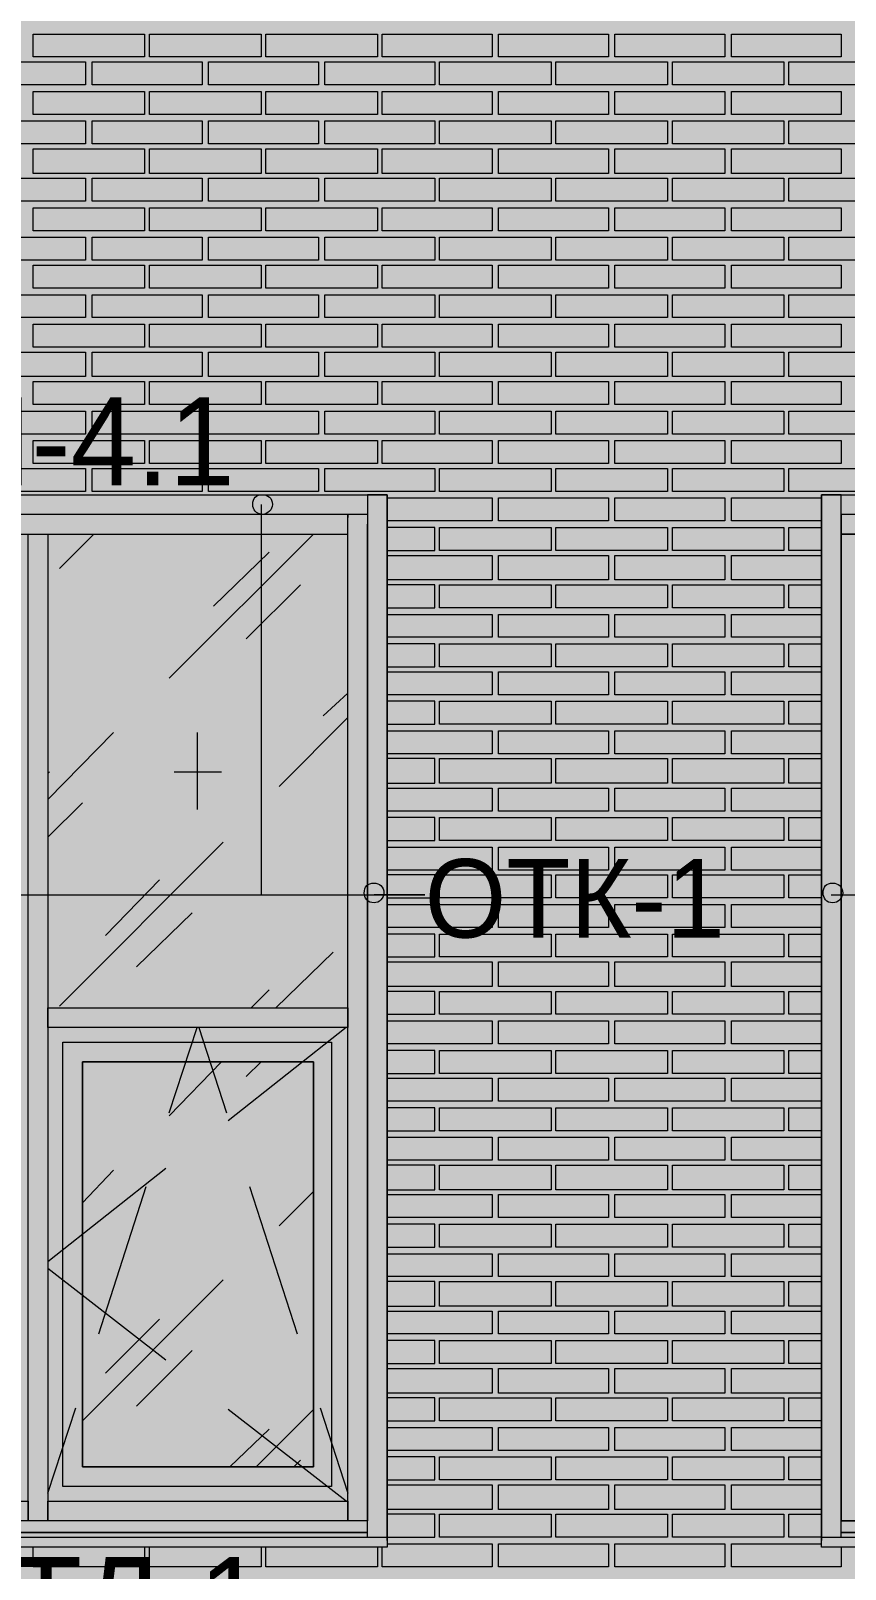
# Model space of a CAD drawing. Header units: millimetres. Extents: x -28928 to 100580, y -22867 to 36490.
# Drawn here: x -5271 to -3169, y -4237 to -267 of the extents above; entities that cross this region are included whole.
import ezdxf

# ---------------------------------------------------------------- set-up
doc = ezdxf.new("R2010")
doc.units = ezdxf.units.MM
doc.layers.add('PDF _Геометрия', color=7, linetype='Continuous', true_color=0x8f8e8d)
doc.layers.add('PDF _Сплошная заливка', color=7, linetype='Continuous', true_color=0xffffff)
doc.layers.add('PDF _Текст', color=7, linetype='Continuous')

msp = doc.modelspace()

# ---------------------------------------------------------------- hatches: boundary and pattern name
at = {"layer": 'PDF _Сплошная заливка', "true_color": 0xdcd6cf, "transparency": 33554559}
h = msp.add_hatch(color=254, dxfattribs=at)
h.paths.add_polyline_path([(-9335.1, -482.4), (-7257.8, -482.4), (-7257.8, -719.3), (-7253.6, -474), (-7245.1, -474), (-7245.1, -719.3), (-7207, -719.3), (-7207, -727.8), (-7164.7, -727.8), (-7164.7, -4713.2), (4931.1, -4713.2), (4931.1, 9028.4), (-9335.1, 9028.4), (-9335.1, 6929.9), (-7274.7, 6929.9), (-7274.7, 4218), (-9335.1, 4218)])
h.paths.add_polyline_path([(-7486.3, -4713.2), (-7486.3, -1163.6), (-9335.1, -1163.6), (-9335.1, -4713.2)])

# ---------------------------------------------------------------- linework, layer by layer
at = {"layer": 'PDF _Геометрия', "lineweight": 9}
for points in [[(-4977.4, -275.1), (-4977.4, -334.3), (-5265.1, -334.3), (-5265.1, -275.1)], [(-4677, -275.1), (-4677, -334.3), (-4964.7, -334.3), (-4964.7, -275.1)], [(-4376.6, -275.1), (-4376.6, -334.3), (-4664.3, -334.3), (-4664.3, -275.1)], [(-4080.5, -275.1), (-4080.5, -334.3), (-4363.9, -334.3), (-4363.9, -275.1)], [(-3780.1, -275.1), (-3780.1, -334.3), (-4063.6, -334.3), (-4063.6, -275.1)], [(-3479.7, -275.1), (-3479.7, -334.3), (-3763.2, -334.3), (-3763.2, -275.1)], [(-3179.3, -275.1), (-3179.3, -334.3), (-3462.8, -334.3), (-3462.8, -275.1)], [(-5129.7, -406.3), (-5269.3, -406.3), (-5413.2, -406.3), (-5413.2, -347), (-5269.3, -347), (-5129.7, -347)], [(-4829.3, -406.3), (-4968.9, -406.3), (-5112.8, -406.3), (-5112.8, -347), (-4968.9, -347), (-4829.3, -347)], [(-4528.9, -406.3), (-4672.8, -406.3), (-4812.4, -406.3), (-4812.4, -347), (-4672.8, -347), (-4528.9, -347)], [(-4228.6, -406.3), (-4372.4, -406.3), (-4512, -406.3), (-4512, -347), (-4372.4, -347), (-4228.6, -347)], [(-3928.2, -406.3), (-4072, -406.3), (-4215.9, -406.3), (-4215.9, -347), (-4072, -347), (-3928.2, -347)], [(-3627.8, -406.3), (-3771.6, -406.3), (-3915.5, -406.3), (-3915.5, -347), (-3771.6, -347), (-3627.8, -347)], [(-3327.4, -406.3), (-3471.3, -406.3), (-3615.1, -406.3), (-3615.1, -347), (-3471.3, -347), (-3327.4, -347)], [(-3031.3, -406.3), (-3170.9, -406.3), (-3314.7, -406.3), (-3314.7, -347), (-3170.9, -347), (-3031.3, -347)], [(-4977.4, -423.2), (-4977.4, -482.4), (-5265.1, -482.4), (-5265.1, -423.2)], [(-4677, -423.2), (-4677, -482.4), (-4964.7, -482.4), (-4964.7, -423.2)], [(-4376.6, -423.2), (-4376.6, -482.4), (-4664.3, -482.4), (-4664.3, -423.2)], [(-4080.5, -423.2), (-4080.5, -482.4), (-4363.9, -482.4), (-4363.9, -423.2)], [(-3780.1, -423.2), (-3780.1, -482.4), (-4063.6, -482.4), (-4063.6, -423.2)], [(-3479.7, -423.2), (-3479.7, -482.4), (-3763.2, -482.4), (-3763.2, -423.2)], [(-3179.3, -423.2), (-3179.3, -482.4), (-3462.8, -482.4), (-3462.8, -423.2)], [(-5129.7, -558.6), (-5269.3, -558.6), (-5413.2, -558.6), (-5413.2, -499.3), (-5269.3, -499.3), (-5129.7, -499.3)], [(-4829.3, -558.6), (-4968.9, -558.6), (-5112.8, -558.6), (-5112.8, -499.3), (-4968.9, -499.3), (-4829.3, -499.3)], [(-4528.9, -558.6), (-4672.8, -558.6), (-4812.4, -558.6), (-4812.4, -499.3), (-4672.8, -499.3), (-4528.9, -499.3)], [(-4228.6, -558.6), (-4372.4, -558.6), (-4512, -558.6), (-4512, -499.3), (-4372.4, -499.3), (-4228.6, -499.3)], [(-3928.2, -558.6), (-4072, -558.6), (-4215.9, -558.6), (-4215.9, -499.3), (-4072, -499.3), (-3928.2, -499.3)], [(-3627.8, -558.6), (-3771.6, -558.6), (-3915.5, -558.6), (-3915.5, -499.3), (-3771.6, -499.3), (-3627.8, -499.3)], [(-3327.4, -558.6), (-3471.3, -558.6), (-3615.1, -558.6), (-3615.1, -499.3), (-3471.3, -499.3), (-3327.4, -499.3)], [(-3031.3, -558.6), (-3170.9, -558.6), (-3314.7, -558.6), (-3314.7, -499.3), (-3170.9, -499.3), (-3031.3, -499.3)], [(-4977.4, -571.3), (-4977.4, -634.7), (-5265.1, -634.7), (-5265.1, -571.3)], [(-4677, -571.3), (-4677, -634.7), (-4964.7, -634.7), (-4964.7, -571.3)], [(-4376.6, -571.3), (-4376.6, -634.7), (-4664.3, -634.7), (-4664.3, -571.3)], [(-4080.5, -571.3), (-4080.5, -634.7), (-4363.9, -634.7), (-4363.9, -571.3)], [(-3780.1, -571.3), (-3780.1, -634.7), (-4063.6, -634.7), (-4063.6, -571.3)], [(-3479.7, -571.3), (-3479.7, -634.7), (-3763.2, -634.7), (-3763.2, -571.3)], [(-3179.3, -571.3), (-3179.3, -634.7), (-3462.8, -634.7), (-3462.8, -571.3)], [(-5129.7, -706.6), (-5269.3, -706.6), (-5413.2, -706.6), (-5413.2, -647.4), (-5269.3, -647.4), (-5129.7, -647.4)], [(-4829.3, -706.6), (-4968.9, -706.6), (-5112.8, -706.6), (-5112.8, -647.4), (-4968.9, -647.4), (-4829.3, -647.4)], [(-4528.9, -706.6), (-4672.8, -706.6), (-4812.4, -706.6), (-4812.4, -647.4), (-4672.8, -647.4), (-4528.9, -647.4)], [(-4228.6, -706.6), (-4372.4, -706.6), (-4512, -706.6), (-4512, -647.4), (-4372.4, -647.4), (-4228.6, -647.4)], [(-3928.2, -706.6), (-4072, -706.6), (-4215.9, -706.6), (-4215.9, -647.4), (-4072, -647.4), (-3928.2, -647.4)], [(-3627.8, -706.6), (-3771.6, -706.6), (-3915.5, -706.6), (-3915.5, -647.4), (-3771.6, -647.4), (-3627.8, -647.4)], [(-3327.4, -706.6), (-3471.3, -706.6), (-3615.1, -706.6), (-3615.1, -647.4), (-3471.3, -647.4), (-3327.4, -647.4)], [(-3031.3, -706.6), (-3170.9, -706.6), (-3314.7, -706.6), (-3314.7, -647.4), (-3170.9, -647.4), (-3031.3, -647.4)], [(-4977.4, -723.6), (-4977.4, -782.8), (-5265.1, -782.8), (-5265.1, -723.6)], [(-4677, -723.6), (-4677, -782.8), (-4964.7, -782.8), (-4964.7, -723.6)], [(-4376.6, -723.6), (-4376.6, -782.8), (-4664.3, -782.8), (-4664.3, -723.6)], [(-4080.5, -723.6), (-4080.5, -782.8), (-4363.9, -782.8), (-4363.9, -723.6)], [(-3780.1, -723.6), (-3780.1, -782.8), (-4063.6, -782.8), (-4063.6, -723.6)], [(-3479.7, -723.6), (-3479.7, -782.8), (-3763.2, -782.8), (-3763.2, -723.6)], [(-3179.3, -723.6), (-3179.3, -782.8), (-3462.8, -782.8), (-3462.8, -723.6)], [(-5129.7, -859), (-5269.3, -859), (-5413.2, -859), (-5413.2, -799.7), (-5269.3, -799.7), (-5129.7, -799.7)], [(-4829.3, -859), (-4968.9, -859), (-5112.8, -859), (-5112.8, -799.7), (-4968.9, -799.7), (-4829.3, -799.7)], [(-4528.9, -859), (-4672.8, -859), (-4812.4, -859), (-4812.4, -799.7), (-4672.8, -799.7), (-4528.9, -799.7)], [(-4228.6, -859), (-4372.4, -859), (-4512, -859), (-4512, -799.7), (-4372.4, -799.7), (-4228.6, -799.7)], [(-3928.2, -859), (-4072, -859), (-4215.9, -859), (-4215.9, -799.7), (-4072, -799.7), (-3928.2, -799.7)], [(-3627.8, -859), (-3771.6, -859), (-3915.5, -859), (-3915.5, -799.7), (-3771.6, -799.7), (-3627.8, -799.7)], [(-3327.4, -859), (-3471.3, -859), (-3615.1, -859), (-3615.1, -799.7), (-3471.3, -799.7), (-3327.4, -799.7)], [(-3031.3, -859), (-3170.9, -859), (-3314.7, -859), (-3314.7, -799.7), (-3170.9, -799.7), (-3031.3, -799.7)], [(-4977.4, -871.6), (-4977.4, -930.9), (-5265.1, -930.9), (-5265.1, -871.6)], [(-4677, -871.6), (-4677, -930.9), (-4964.7, -930.9), (-4964.7, -871.6)], [(-4376.6, -871.6), (-4376.6, -930.9), (-4664.3, -930.9), (-4664.3, -871.6)], [(-4080.5, -871.6), (-4080.5, -930.9), (-4363.9, -930.9), (-4363.9, -871.6)], [(-3780.1, -871.6), (-3780.1, -930.9), (-4063.6, -930.9), (-4063.6, -871.6)], [(-3479.7, -871.6), (-3479.7, -930.9), (-3763.2, -930.9), (-3763.2, -871.6)], [(-3179.3, -871.6), (-3179.3, -930.9), (-3462.8, -930.9), (-3462.8, -871.6)], [(-5129.7, -1007), (-5269.3, -1007), (-5413.2, -1007), (-5413.2, -947.8), (-5269.3, -947.8), (-5129.7, -947.8)], [(-4829.3, -1007), (-4968.9, -1007), (-5112.8, -1007), (-5112.8, -947.8), (-4968.9, -947.8), (-4829.3, -947.8)], [(-4528.9, -1007), (-4672.8, -1007), (-4812.4, -1007), (-4812.4, -947.8), (-4672.8, -947.8), (-4528.9, -947.8)], [(-4228.6, -1007), (-4372.4, -1007), (-4512, -1007), (-4512, -947.8), (-4372.4, -947.8), (-4228.6, -947.8)], [(-3928.2, -1007), (-4072, -1007), (-4215.9, -1007), (-4215.9, -947.8), (-4072, -947.8), (-3928.2, -947.8)], [(-3627.8, -1007), (-3771.6, -1007), (-3915.5, -1007), (-3915.5, -947.8), (-3771.6, -947.8), (-3627.8, -947.8)], [(-3327.4, -1007), (-3471.3, -1007), (-3615.1, -1007), (-3615.1, -947.8), (-3471.3, -947.8), (-3327.4, -947.8)], [(-3031.3, -1007), (-3170.9, -1007), (-3314.7, -1007), (-3314.7, -947.8), (-3170.9, -947.8), (-3031.3, -947.8)], [(-4977.4, -1024), (-4977.4, -1083.2), (-5265.1, -1083.2), (-5265.1, -1024)], [(-4677, -1024), (-4677, -1083.2), (-4964.7, -1083.2), (-4964.7, -1024)], [(-4376.6, -1024), (-4376.6, -1083.2), (-4664.3, -1083.2), (-4664.3, -1024)], [(-4080.5, -1024), (-4080.5, -1083.2), (-4363.9, -1083.2), (-4363.9, -1024)], [(-3780.1, -1024), (-3780.1, -1083.2), (-4063.6, -1083.2), (-4063.6, -1024)], [(-3479.7, -1024), (-3479.7, -1083.2), (-3763.2, -1083.2), (-3763.2, -1024)], [(-3179.3, -1024), (-3179.3, -1083.2), (-3462.8, -1083.2), (-3462.8, -1024)], [(-5129.7, -1159.3), (-5269.3, -1159.3), (-5413.2, -1159.3), (-5413.2, -1095.9), (-5269.3, -1095.9), (-5129.7, -1095.9)], [(-4829.3, -1159.3), (-4968.9, -1159.3), (-5112.8, -1159.3), (-5112.8, -1095.9), (-4968.9, -1095.9), (-4829.3, -1095.9)], [(-4528.9, -1159.3), (-4672.8, -1159.3), (-4812.4, -1159.3), (-4812.4, -1095.9), (-4672.8, -1095.9), (-4528.9, -1095.9)], [(-4228.6, -1159.3), (-4372.4, -1159.3), (-4512, -1159.3), (-4512, -1095.9), (-4372.4, -1095.9), (-4228.6, -1095.9)], [(-3928.2, -1159.3), (-4072, -1159.3), (-4215.9, -1159.3), (-4215.9, -1095.9), (-4072, -1095.9), (-3928.2, -1095.9)], [(-3627.8, -1159.3), (-3771.6, -1159.3), (-3915.5, -1159.3), (-3915.5, -1095.9), (-3771.6, -1095.9), (-3627.8, -1095.9)], [(-3327.4, -1159.3), (-3471.3, -1159.3), (-3615.1, -1159.3), (-3615.1, -1095.9), (-3471.3, -1095.9), (-3327.4, -1095.9)], [(-3031.3, -1159.3), (-3170.9, -1159.3), (-3314.7, -1159.3), (-3314.7, -1095.9), (-3170.9, -1095.9), (-3031.3, -1095.9)], [(-4977.4, -1172), (-4977.4, -1231.3), (-5265.1, -1231.3), (-5265.1, -1172)], [(-4677, -1172), (-4677, -1231.3), (-4964.7, -1231.3), (-4964.7, -1172)], [(-4376.6, -1172), (-4376.6, -1231.3), (-4664.3, -1231.3), (-4664.3, -1172)], [(-4080.5, -1172), (-4080.5, -1231.3), (-4363.9, -1231.3), (-4363.9, -1172)], [(-3780.1, -1172), (-3780.1, -1231.3), (-4063.6, -1231.3), (-4063.6, -1172)], [(-3479.7, -1172), (-3479.7, -1231.3), (-3763.2, -1231.3), (-3763.2, -1172)], [(-3179.3, -1172), (-3179.3, -1231.3), (-3462.8, -1231.3), (-3462.8, -1172)], [(-5129.7, -1307.4), (-5269.3, -1307.4), (-5413.2, -1307.4), (-5413.2, -1248.2), (-5269.3, -1248.2), (-5129.7, -1248.2)], [(-4829.3, -1307.4), (-4968.9, -1307.4), (-5112.8, -1307.4), (-5112.8, -1248.2), (-4968.9, -1248.2), (-4829.3, -1248.2)], [(-4528.9, -1307.4), (-4672.8, -1307.4), (-4812.4, -1307.4), (-4812.4, -1248.2), (-4672.8, -1248.2), (-4528.9, -1248.2)], [(-4228.6, -1307.4), (-4372.4, -1307.4), (-4512, -1307.4), (-4512, -1248.2), (-4372.4, -1248.2), (-4228.6, -1248.2)], [(-3928.2, -1307.4), (-4072, -1307.4), (-4215.9, -1307.4), (-4215.9, -1248.2), (-4072, -1248.2), (-3928.2, -1248.2)], [(-3627.8, -1307.4), (-3771.6, -1307.4), (-3915.5, -1307.4), (-3915.5, -1248.2), (-3771.6, -1248.2), (-3627.8, -1248.2)], [(-3327.4, -1307.4), (-3471.3, -1307.4), (-3615.1, -1307.4), (-3615.1, -1248.2), (-3471.3, -1248.2), (-3327.4, -1248.2)], [(-3031.3, -1307.4), (-3170.9, -1307.4), (-3314.7, -1307.4), (-3314.7, -1248.2), (-3170.9, -1248.2), (-3031.3, -1248.2)], [(-4977.4, -1324.3), (-4977.4, -1383.6), (-5265.1, -1383.6), (-5265.1, -1324.3)], [(-4677, -1324.3), (-4677, -1383.6), (-4964.7, -1383.6), (-4964.7, -1324.3)], [(-4376.6, -1324.3), (-4376.6, -1383.6), (-4664.3, -1383.6), (-4664.3, -1324.3)], [(-4080.5, -1324.3), (-4080.5, -1383.6), (-4363.9, -1383.6), (-4363.9, -1324.3)], [(-3780.1, -1324.3), (-3780.1, -1383.6), (-4063.6, -1383.6), (-4063.6, -1324.3)], [(-3479.7, -1324.3), (-3479.7, -1383.6), (-3763.2, -1383.6), (-3763.2, -1324.3)], [(-3179.3, -1324.3), (-3179.3, -1383.6), (-3462.8, -1383.6), (-3462.8, -1324.3)], [(-5129.7, -1455.5), (-5269.3, -1455.5), (-5413.2, -1455.5), (-5413.2, -1396.3), (-5269.3, -1396.3), (-5129.7, -1396.3)], [(-4829.3, -1455.5), (-4968.9, -1455.5), (-5112.8, -1455.5), (-5112.8, -1396.3), (-4968.9, -1396.3), (-4829.3, -1396.3)], [(-4528.9, -1455.5), (-4672.8, -1455.5), (-4812.4, -1455.5), (-4812.4, -1396.3), (-4672.8, -1396.3), (-4528.9, -1396.3)], [(-4228.6, -1455.5), (-4372.4, -1455.5), (-4512, -1455.5), (-4512, -1396.3), (-4372.4, -1396.3), (-4228.6, -1396.3)], [(-3928.2, -1455.5), (-4072, -1455.5), (-4215.9, -1455.5), (-4215.9, -1396.3), (-4072, -1396.3), (-3928.2, -1396.3)], [(-3627.8, -1455.5), (-3771.6, -1455.5), (-3915.5, -1455.5), (-3915.5, -1396.3), (-3771.6, -1396.3), (-3627.8, -1396.3)], [(-3327.4, -1455.5), (-3471.3, -1455.5), (-3615.1, -1455.5), (-3615.1, -1396.3), (-3471.3, -1396.3), (-3327.4, -1396.3)], [(-3031.3, -1455.5), (-3170.9, -1455.5), (-3314.7, -1455.5), (-3314.7, -1396.3), (-3170.9, -1396.3), (-3031.3, -1396.3)], [(-3780.1, -1472.4), (-3780.1, -1531.6), (-4063.6, -1531.6), (-4063.6, -1472.4)], [(-3479.7, -1472.4), (-3479.7, -1531.6), (-3763.2, -1531.6), (-3763.2, -1472.4)], [(-3928.2, -1607.8), (-4072, -1607.8), (-4215.9, -1607.8), (-4215.9, -1548.6), (-4072, -1548.6), (-3928.2, -1548.6)], [(-3627.8, -1607.8), (-3771.6, -1607.8), (-3915.5, -1607.8), (-3915.5, -1548.6), (-3771.6, -1548.6), (-3627.8, -1548.6)], [(-3327.4, -1607.8), (-3471.3, -1607.8), (-3615.1, -1607.8), (-3615.1, -1548.6), (-3471.3, -1548.6), (-3327.4, -1548.6)], [(-3780.1, -1620.5), (-3780.1, -1684), (-4063.6, -1684), (-4063.6, -1620.5)], [(-3479.7, -1620.5), (-3479.7, -1684), (-3763.2, -1684), (-3763.2, -1620.5)], [(-3928.2, -1755.9), (-4072, -1755.9), (-4215.9, -1755.9), (-4215.9, -1696.6), (-4072, -1696.6), (-3928.2, -1696.6)], [(-3627.8, -1755.9), (-3771.6, -1755.9), (-3915.5, -1755.9), (-3915.5, -1696.6), (-3771.6, -1696.6), (-3627.8, -1696.6)], [(-3327.4, -1755.9), (-3471.3, -1755.9), (-3615.1, -1755.9), (-3615.1, -1696.6), (-3471.3, -1696.6), (-3327.4, -1696.6)], [(-3780.1, -1772.8), (-3780.1, -1832), (-4063.6, -1832), (-4063.6, -1772.8)], [(-3479.7, -1772.8), (-3479.7, -1832), (-3763.2, -1832), (-3763.2, -1772.8)], [(-3928.2, -1908.2), (-4072, -1908.2), (-4215.9, -1908.2), (-4215.9, -1849), (-4072, -1849), (-3928.2, -1849)], [(-3627.8, -1908.2), (-3771.6, -1908.2), (-3915.5, -1908.2), (-3915.5, -1849), (-3771.6, -1849), (-3627.8, -1849)], [(-3327.4, -1908.2), (-3471.3, -1908.2), (-3615.1, -1908.2), (-3615.1, -1849), (-3471.3, -1849), (-3327.4, -1849)], [(-3780.1, -1920.9), (-3780.1, -1980.1), (-4063.6, -1980.1), (-4063.6, -1920.9)], [(-3479.7, -1920.9), (-3479.7, -1980.1), (-3763.2, -1980.1), (-3763.2, -1920.9)], [(-3928.2, -2056.3), (-4072, -2056.3), (-4215.9, -2056.3), (-4215.9, -1997), (-4072, -1997), (-3928.2, -1997)], [(-3627.8, -2056.3), (-3771.6, -2056.3), (-3915.5, -2056.3), (-3915.5, -1997), (-3771.6, -1997), (-3627.8, -1997)], [(-3327.4, -2056.3), (-3471.3, -2056.3), (-3615.1, -2056.3), (-3615.1, -1997), (-3471.3, -1997), (-3327.4, -1997)], [(-3780.1, -2073.2), (-3780.1, -2132.4), (-4063.6, -2132.4), (-4063.6, -2073.2)], [(-3479.7, -2073.2), (-3479.7, -2132.4), (-3763.2, -2132.4), (-3763.2, -2073.2)], [(-3928.2, -2208.6), (-4072, -2208.6), (-4215.9, -2208.6), (-4215.9, -2145.1), (-4072, -2145.1), (-3928.2, -2145.1)], [(-3627.8, -2208.6), (-3771.6, -2208.6), (-3915.5, -2208.6), (-3915.5, -2145.1), (-3771.6, -2145.1), (-3627.8, -2145.1)], [(-3327.4, -2208.6), (-3471.3, -2208.6), (-3615.1, -2208.6), (-3615.1, -2145.1), (-3471.3, -2145.1), (-3327.4, -2145.1)], [(-3780.1, -2221.3), (-3780.1, -2280.5), (-4063.6, -2280.5), (-4063.6, -2221.3)], [(-3479.7, -2221.3), (-3479.7, -2280.5), (-3763.2, -2280.5), (-3763.2, -2221.3)], [(-3928.2, -2356.6), (-4072, -2356.6), (-4215.9, -2356.6), (-4215.9, -2297.4), (-4072, -2297.4), (-3928.2, -2297.4)], [(-3627.8, -2356.6), (-3771.6, -2356.6), (-3915.5, -2356.6), (-3915.5, -2297.4), (-3771.6, -2297.4), (-3627.8, -2297.4)], [(-3327.4, -2356.6), (-3471.3, -2356.6), (-3615.1, -2356.6), (-3615.1, -2297.4), (-3471.3, -2297.4), (-3327.4, -2297.4)], [(-3780.1, -2373.6), (-3780.1, -2432.8), (-4063.6, -2432.8), (-4063.6, -2373.6)], [(-3479.7, -2373.6), (-3479.7, -2432.8), (-3763.2, -2432.8), (-3763.2, -2373.6)], [(-3928.2, -2504.7), (-4072, -2504.7), (-4215.9, -2504.7), (-4215.9, -2445.5), (-4072, -2445.5), (-3928.2, -2445.5)], [(-3627.8, -2504.7), (-3771.6, -2504.7), (-3915.5, -2504.7), (-3915.5, -2445.5), (-3771.6, -2445.5), (-3627.8, -2445.5)], [(-3327.4, -2504.7), (-3471.3, -2504.7), (-3615.1, -2504.7), (-3615.1, -2445.5), (-3471.3, -2445.5), (-3327.4, -2445.5)], [(-3780.1, -2521.6), (-3780.1, -2580.9), (-4063.6, -2580.9), (-4063.6, -2521.6)], [(-3479.7, -2521.6), (-3479.7, -2580.9), (-3763.2, -2580.9), (-3763.2, -2521.6)], [(-3928.2, -2657), (-4072, -2657), (-4215.9, -2657), (-4215.9, -2597.8), (-4072, -2597.8), (-3928.2, -2597.8)], [(-3627.8, -2657), (-3771.6, -2657), (-3915.5, -2657), (-3915.5, -2597.8), (-3771.6, -2597.8), (-3627.8, -2597.8)], [(-3327.4, -2657), (-3471.3, -2657), (-3615.1, -2657), (-3615.1, -2597.8), (-3471.3, -2597.8), (-3327.4, -2597.8)], [(-3780.1, -2669.7), (-3780.1, -2733.2), (-4063.6, -2733.2), (-4063.6, -2669.7)], [(-3479.7, -2669.7), (-3479.7, -2733.2), (-3763.2, -2733.2), (-3763.2, -2669.7)], [(-3928.2, -2805.1), (-4072, -2805.1), (-4215.9, -2805.1), (-4215.9, -2745.9), (-4072, -2745.9), (-3928.2, -2745.9)], [(-3627.8, -2805.1), (-3771.6, -2805.1), (-3915.5, -2805.1), (-3915.5, -2745.9), (-3771.6, -2745.9), (-3627.8, -2745.9)], [(-3327.4, -2805.1), (-3471.3, -2805.1), (-3615.1, -2805.1), (-3615.1, -2745.9), (-3471.3, -2745.9), (-3327.4, -2745.9)], [(-3780.1, -2822), (-3780.1, -2881.3), (-4063.6, -2881.3), (-4063.6, -2822)], [(-3479.7, -2822), (-3479.7, -2881.3), (-3763.2, -2881.3), (-3763.2, -2822)], [(-3928.2, -2957.4), (-4072, -2957.4), (-4215.9, -2957.4), (-4215.9, -2898.2), (-4072, -2898.2), (-3928.2, -2898.2)], [(-3627.8, -2957.4), (-3771.6, -2957.4), (-3915.5, -2957.4), (-3915.5, -2898.2), (-3771.6, -2898.2), (-3627.8, -2898.2)], [(-3327.4, -2957.4), (-3471.3, -2957.4), (-3615.1, -2957.4), (-3615.1, -2898.2), (-3471.3, -2898.2), (-3327.4, -2898.2)], [(-3780.1, -2970.1), (-3780.1, -3029.3), (-4063.6, -3029.3), (-4063.6, -2970.1)], [(-3479.7, -2970.1), (-3479.7, -3029.3), (-3763.2, -3029.3), (-3763.2, -2970.1)], [(-3928.2, -3105.5), (-4072, -3105.5), (-4215.9, -3105.5), (-4215.9, -3046.3), (-4072, -3046.3), (-3928.2, -3046.3)], [(-3627.8, -3105.5), (-3771.6, -3105.5), (-3915.5, -3105.5), (-3915.5, -3046.3), (-3771.6, -3046.3), (-3627.8, -3046.3)], [(-3327.4, -3105.5), (-3471.3, -3105.5), (-3615.1, -3105.5), (-3615.1, -3046.3), (-3471.3, -3046.3), (-3327.4, -3046.3)], [(-3780.1, -3122.4), (-3780.1, -3181.6), (-4063.6, -3181.6), (-4063.6, -3122.4)], [(-3479.7, -3122.4), (-3479.7, -3181.6), (-3763.2, -3181.6), (-3763.2, -3122.4)], [(-3928.2, -3257.8), (-4072, -3257.8), (-4215.9, -3257.8), (-4215.9, -3194.3), (-4072, -3194.3), (-3928.2, -3194.3)], [(-3627.8, -3257.8), (-3771.6, -3257.8), (-3915.5, -3257.8), (-3915.5, -3194.3), (-3771.6, -3194.3), (-3627.8, -3194.3)], [(-3327.4, -3257.8), (-3471.3, -3257.8), (-3615.1, -3257.8), (-3615.1, -3194.3), (-3471.3, -3194.3), (-3327.4, -3194.3)], [(-3780.1, -3270.5), (-3780.1, -3329.7), (-4063.6, -3329.7), (-4063.6, -3270.5)], [(-3479.7, -3270.5), (-3479.7, -3329.7), (-3763.2, -3329.7), (-3763.2, -3270.5)], [(-3928.2, -3405.9), (-4072, -3405.9), (-4215.9, -3405.9), (-4215.9, -3346.6), (-4072, -3346.6), (-3928.2, -3346.6)], [(-3627.8, -3405.9), (-3771.6, -3405.9), (-3915.5, -3405.9), (-3915.5, -3346.6), (-3771.6, -3346.6), (-3627.8, -3346.6)], [(-3327.4, -3405.9), (-3471.3, -3405.9), (-3615.1, -3405.9), (-3615.1, -3346.6), (-3471.3, -3346.6), (-3327.4, -3346.6)], [(-3780.1, -3422.8), (-3780.1, -3482), (-4063.6, -3482), (-4063.6, -3422.8)], [(-3479.7, -3422.8), (-3479.7, -3482), (-3763.2, -3482), (-3763.2, -3422.8)], [(-3928.2, -3558.2), (-4072, -3558.2), (-4215.9, -3558.2), (-4215.9, -3494.7), (-4072, -3494.7), (-3928.2, -3494.7)], [(-3627.8, -3558.2), (-3771.6, -3558.2), (-3915.5, -3558.2), (-3915.5, -3494.7), (-3771.6, -3494.7), (-3627.8, -3494.7)], [(-3327.4, -3558.2), (-3471.3, -3558.2), (-3615.1, -3558.2), (-3615.1, -3494.7), (-3471.3, -3494.7), (-3327.4, -3494.7)], [(-3780.1, -3570.9), (-3780.1, -3630.1), (-4063.6, -3630.1), (-4063.6, -3570.9)], [(-3479.7, -3570.9), (-3479.7, -3630.1), (-3763.2, -3630.1), (-3763.2, -3570.9)], [(-3928.2, -3706.3), (-4072, -3706.3), (-4215.9, -3706.3), (-4215.9, -3647), (-4072, -3647), (-3928.2, -3647)], [(-3627.8, -3706.3), (-3771.6, -3706.3), (-3915.5, -3706.3), (-3915.5, -3647), (-3771.6, -3647), (-3627.8, -3647)], [(-3327.4, -3706.3), (-3471.3, -3706.3), (-3615.1, -3706.3), (-3615.1, -3647), (-3471.3, -3647), (-3327.4, -3647)], [(-3780.1, -3719), (-3780.1, -3782.4), (-4063.6, -3782.4), (-4063.6, -3719)], [(-3479.7, -3719), (-3479.7, -3782.4), (-3763.2, -3782.4), (-3763.2, -3719)], [(-3928.2, -3854.3), (-4072, -3854.3), (-4215.9, -3854.3), (-4215.9, -3795.1), (-4072, -3795.1), (-3928.2, -3795.1)], [(-3627.8, -3854.3), (-3771.6, -3854.3), (-3915.5, -3854.3), (-3915.5, -3795.1), (-3771.6, -3795.1), (-3627.8, -3795.1)], [(-3327.4, -3854.3), (-3471.3, -3854.3), (-3615.1, -3854.3), (-3615.1, -3795.1), (-3471.3, -3795.1), (-3327.4, -3795.1)], [(-3780.1, -3871.3), (-3780.1, -3930.5), (-4063.6, -3930.5), (-4063.6, -3871.3)], [(-3479.7, -3871.3), (-3479.7, -3930.5), (-3763.2, -3930.5), (-3763.2, -3871.3)], [(-3928.2, -4006.6), (-4072, -4006.6), (-4215.9, -4006.6), (-4215.9, -3947.4), (-4072, -3947.4), (-3928.2, -3947.4)], [(-3627.8, -4006.6), (-3771.6, -4006.6), (-3915.5, -4006.6), (-3915.5, -3947.4), (-3771.6, -3947.4), (-3627.8, -3947.4)], [(-3327.4, -4006.6), (-3471.3, -4006.6), (-3615.1, -4006.6), (-3615.1, -3947.4), (-3471.3, -3947.4), (-3327.4, -3947.4)], [(-3780.1, -4019.3), (-3780.1, -4082.8), (-4063.6, -4082.8), (-4063.6, -4019.3)], [(-3479.7, -4019.3), (-3479.7, -4082.8), (-3763.2, -4082.8), (-3763.2, -4019.3)], [(-3928.2, -4154.7), (-4072, -4154.7), (-4215.9, -4154.7), (-4215.9, -4095.5), (-4072, -4095.5), (-3928.2, -4095.5)], [(-3627.8, -4154.7), (-3771.6, -4154.7), (-3915.5, -4154.7), (-3915.5, -4095.5), (-3771.6, -4095.5), (-3627.8, -4095.5)], [(-3327.4, -4154.7), (-3471.3, -4154.7), (-3615.1, -4154.7), (-3615.1, -4095.5), (-3471.3, -4095.5), (-3327.4, -4095.5)], [(-3780.1, -4171.6), (-3780.1, -4230.9), (-4063.6, -4230.9), (-4063.6, -4171.6)], [(-3479.7, -4171.6), (-3479.7, -4230.9), (-3763.2, -4230.9), (-3763.2, -4171.6)]]:
    msp.add_lwpolyline(points, close=True, dxfattribs=at)
at = {"layer": 'PDF _Геометрия', "color": 7, "lineweight": 9}
for points in [[(-6153.6, -1464), (-4351.3, -1464), (-4351.3, -4163.2), (-4351.3, -4087), (-4351.3, -2813.6), (-4351.3, -1540.1), (-4351.3, -1464), (-4402, -1464), (-4402, -1540.1), (-4402, -2813.6), (-4402, -1540.1)], [(-3128.6, -1565.5), (-3179.3, -1565.5), (-3179.3, -2813.6), (-3179.3, -1540.1), (-3179.3, -1464), (-3230.1, -1464), (-3230.1, -1540.1), (-3230.1, -2813.6), (-3230.1, -4087), (-3230.1, -4163.2), (-3230.1, -1464), (-1432, -1464)], [(-4677, -1489.3), (-4677, -2496.3), (-4253.9, -2496.3), (-4385.1, -2496.3)], [(-4452.8, -1514.7), (-4452.8, -1523.2)], [(-4402, -4154.7), (-4402, -4087), (-4402, -2813.6), (-4402, -4112.4), (-4452.8, -4112.4), (-4452.8, -2813.6), (-4452.8, -1540.1)], [(-5197.4, -1654.3), (-5108.6, -1565.5)], [(-4913.9, -1937.8), (-4541.6, -1565.5)], [(-4799.7, -1751.6), (-4655.9, -1612)], [(-4715.1, -1836.3), (-4575.5, -1696.6)], [(-4516.3, -2035.1), (-4452.8, -1975.9)], [(-4630.5, -2217), (-4452.8, -2039.3)], [(-5227, -2250.9), (-5057.8, -2077.4)], [(-4842, -2077.4), (-4842, -2276.3)], [(-5227, -2183.2), (-5222.8, -2179)], [(-4901.3, -2179), (-4778.6, -2179)], [(-5227, -2348.2), (-5138.2, -2259.3)], [(-5197.4, -2784), (-4774.3, -2360.9)], [(-5078.9, -2602), (-4939.3, -2458.2)], [(-6132.4, -2496.3), (-4253.9, -2496.3)], [(-3204.7, -2496.3), (-1326.3, -2496.3)], [(-4998.6, -2682.4), (-4854.7, -2542.8)], [(-4638.9, -2788.2), (-4490.9, -2644.3)], [(-4702.4, -2788.2), (-4655.9, -2741.6)], [(-3179.3, -4154.7), (-3179.3, -4087), (-3179.3, -2813.6), (-3179.3, -4112.4), (-3128.6, -4112.4)], [(-4913.9, -3059), (-4842, -2839)], [(-4837.8, -2839), (-4765.9, -3059)], [(-4457, -2839), (-4761.6, -3080.1)], [(-4913.9, -3067.4), (-4778.6, -2927.8)], [(-4715.1, -2965.9), (-4677, -2927.8)], [(-4922.4, -3202.8), (-5227, -3444)], [(-5138.2, -3291.6), (-5057.8, -3207)], [(-5095.9, -3630.1), (-4973.2, -3249.3)], [(-4706.6, -3249.3), (-4583.9, -3630.1)], [(-4630.5, -3350.9), (-4541.6, -3262)], [(-4922.4, -3697.8), (-5227, -3460.9)], [(-5138.2, -3854.3), (-4774.3, -3490.5)], [(-5078.9, -3731.6), (-4939.3, -3592)], [(-4998.6, -3816.3), (-4854.7, -3672.4)], [(-5227, -4040.5), (-5155.1, -3820.5)], [(-4457, -4061.6), (-4761.6, -3824.7)], [(-4689.7, -3972.8), (-4541.6, -3824.7)], [(-4524.7, -3820.5), (-4452.8, -4040.5)], [(-4757.4, -3972.8), (-4655.9, -3875.5)], [(-4592.4, -3972.8), (-4575.5, -3955.9)], [(-4402, -4112.4), (-6102.8, -4112.4)], [(-1478.6, -4112.4), (-3179.3, -4112.4)], [(-4351.3, -4150.5), (-4351.3, -4154.7), (-4351.3, -4180.1), (-6153.6, -4180.1), (-6153.6, -4154.7), (-6153.6, -4150.5)], [(-6153.6, -4154.7), (-4351.3, -4154.7)], [(-4402, -4142), (-6102.8, -4142), (-4402, -4142)], [(-4402, -4142), (-6102.8, -4142)], [(-1432, -4150.5), (-1432, -4154.7), (-1432, -4180.1), (-3230.1, -4180.1), (-3230.1, -4154.7), (-3230.1, -4150.5)], [(-3230.1, -4154.7), (-1432, -4154.7)], [(-1478.6, -4142), (-3179.3, -4142), (-1478.6, -4142)], [(-1478.6, -4142), (-3179.3, -4142)], [(-4351.3, -4171.6), (-4351.3, -4175.9)], [(-3230.1, -4175.9), (-3230.1, -4171.6)]]:
    msp.add_lwpolyline(points, dxfattribs=at)
for points in [[(-5252.4, -1514.7), (-6102.8, -1514.7), (-6102.8, -1565.5), (-5252.4, -1565.5), (-4452.8, -1565.5), (-4452.8, -1514.7), (-5252.4, -1514.7), (-6077.4, -1514.7), (-6102.8, -1514.7), (-6102.8, -1464), (-6077.4, -1464), (-5252.4, -1464), (-4427.4, -1464), (-4402, -1464), (-4402, -1514.7), (-4427.4, -1514.7)], [(-2328.9, -1514.7), (-3179.3, -1514.7), (-3179.3, -1565.5), (-2328.9, -1565.5), (-1529.3, -1565.5), (-1529.3, -1514.7), (-2328.9, -1514.7), (-3153.9, -1514.7), (-3179.3, -1514.7), (-3179.3, -1464), (-3153.9, -1464), (-2328.9, -1464), (-1503.9, -1464), (-1478.6, -1464), (-1478.6, -1514.7), (-1503.9, -1514.7)], [(-5227, -4112.4), (-5277.8, -4112.4), (-6052, -4112.4), (-6052, -4061.6), (-5277.8, -4061.6), (-5277.8, -4112.4), (-5277.8, -2813.6), (-5277.8, -1565.5), (-5227, -1565.5), (-5227, -2813.6)], [(-4452.8, -2839), (-5227, -2839), (-5227, -2788.2), (-4452.8, -2788.2)], [(-5188.9, -2877), (-4495.1, -2877), (-4495.1, -4023.6), (-5188.9, -4023.6)], [(-4495.1, -2877), (-4495.1, -4023.6), (-5188.9, -4023.6), (-5188.9, -2877)], [(-4541.6, -2927.8), (-5138.2, -2927.8), (-5138.2, -3972.8), (-4541.6, -3972.8)], [(-5138.2, -3972.8), (-5138.2, -2927.8), (-4541.6, -2927.8), (-4541.6, -3972.8)], [(-4452.8, -4112.4), (-5227, -4112.4), (-5227, -4061.6), (-4452.8, -4061.6)]]:
    msp.add_lwpolyline(points, close=True, dxfattribs=at)
at = {"layer": 'PDF _Геометрия', "lineweight": 9}
for points in [[(-4351.3, -1472.4), (-4080.5, -1472.4), (-4080.5, -1531.6), (-4351.3, -1531.6)], [(-3230.1, -1531.6), (-3462.8, -1531.6), (-3462.8, -1472.4), (-3230.1, -1472.4)], [(-4351.3, -1607.8), (-4228.6, -1607.8), (-4228.6, -1548.6), (-4351.3, -1548.6)], [(-3230.1, -1607.8), (-3314.7, -1607.8), (-3314.7, -1548.6), (-3230.1, -1548.6)], [(-4351.3, -1620.5), (-4080.5, -1620.5), (-4080.5, -1684), (-4351.3, -1684)], [(-3230.1, -1684), (-3462.8, -1684), (-3462.8, -1620.5), (-3230.1, -1620.5)], [(-4351.3, -1755.9), (-4228.6, -1755.9), (-4228.6, -1696.6), (-4351.3, -1696.6)], [(-3230.1, -1755.9), (-3314.7, -1755.9), (-3314.7, -1696.6), (-3230.1, -1696.6)], [(-4351.3, -1772.8), (-4080.5, -1772.8), (-4080.5, -1832), (-4351.3, -1832)], [(-3230.1, -1832), (-3462.8, -1832), (-3462.8, -1772.8), (-3230.1, -1772.8)], [(-4351.3, -1908.2), (-4228.6, -1908.2), (-4228.6, -1849), (-4351.3, -1849)], [(-3230.1, -1908.2), (-3314.7, -1908.2), (-3314.7, -1849), (-3230.1, -1849)], [(-4351.3, -1920.9), (-4080.5, -1920.9), (-4080.5, -1980.1), (-4351.3, -1980.1)], [(-3230.1, -1980.1), (-3462.8, -1980.1), (-3462.8, -1920.9), (-3230.1, -1920.9)], [(-4351.3, -2056.3), (-4228.6, -2056.3), (-4228.6, -1997), (-4351.3, -1997)], [(-3230.1, -2056.3), (-3314.7, -2056.3), (-3314.7, -1997), (-3230.1, -1997)], [(-4351.3, -2073.2), (-4080.5, -2073.2), (-4080.5, -2132.4), (-4351.3, -2132.4)], [(-3230.1, -2132.4), (-3462.8, -2132.4), (-3462.8, -2073.2), (-3230.1, -2073.2)], [(-4351.3, -2208.6), (-4228.6, -2208.6), (-4228.6, -2145.1), (-4351.3, -2145.1)], [(-3230.1, -2208.6), (-3314.7, -2208.6), (-3314.7, -2145.1), (-3230.1, -2145.1)], [(-4351.3, -2221.3), (-4080.5, -2221.3), (-4080.5, -2280.5), (-4351.3, -2280.5)], [(-3230.1, -2280.5), (-3462.8, -2280.5), (-3462.8, -2221.3), (-3230.1, -2221.3)], [(-4351.3, -2356.6), (-4228.6, -2356.6), (-4228.6, -2297.4), (-4351.3, -2297.4)], [(-3230.1, -2356.6), (-3314.7, -2356.6), (-3314.7, -2297.4), (-3230.1, -2297.4)], [(-4351.3, -2373.6), (-4080.5, -2373.6), (-4080.5, -2432.8), (-4351.3, -2432.8)], [(-3230.1, -2432.8), (-3462.8, -2432.8), (-3462.8, -2373.6), (-3230.1, -2373.6)], [(-4351.3, -2504.7), (-4228.6, -2504.7), (-4228.6, -2445.5), (-4351.3, -2445.5)], [(-3230.1, -2504.7), (-3314.7, -2504.7), (-3314.7, -2445.5), (-3230.1, -2445.5)], [(-4351.3, -2521.6), (-4080.5, -2521.6), (-4080.5, -2580.9), (-4351.3, -2580.9)], [(-3230.1, -2580.9), (-3462.8, -2580.9), (-3462.8, -2521.6), (-3230.1, -2521.6)], [(-4351.3, -2657), (-4228.6, -2657), (-4228.6, -2597.8), (-4351.3, -2597.8)], [(-3230.1, -2657), (-3314.7, -2657), (-3314.7, -2597.8), (-3230.1, -2597.8)], [(-4351.3, -2669.7), (-4080.5, -2669.7), (-4080.5, -2733.2), (-4351.3, -2733.2)], [(-3230.1, -2733.2), (-3462.8, -2733.2), (-3462.8, -2669.7), (-3230.1, -2669.7)], [(-4351.3, -2805.1), (-4228.6, -2805.1), (-4228.6, -2745.9), (-4351.3, -2745.9)], [(-3230.1, -2805.1), (-3314.7, -2805.1), (-3314.7, -2745.9), (-3230.1, -2745.9)], [(-4351.3, -2822), (-4080.5, -2822), (-4080.5, -2881.3), (-4351.3, -2881.3)], [(-3230.1, -2881.3), (-3462.8, -2881.3), (-3462.8, -2822), (-3230.1, -2822)], [(-4351.3, -2957.4), (-4228.6, -2957.4), (-4228.6, -2898.2), (-4351.3, -2898.2)], [(-3230.1, -2957.4), (-3314.7, -2957.4), (-3314.7, -2898.2), (-3230.1, -2898.2)], [(-4351.3, -2970.1), (-4080.5, -2970.1), (-4080.5, -3029.3), (-4351.3, -3029.3)], [(-3230.1, -3029.3), (-3462.8, -3029.3), (-3462.8, -2970.1), (-3230.1, -2970.1)], [(-4351.3, -3105.5), (-4228.6, -3105.5), (-4228.6, -3046.3), (-4351.3, -3046.3)], [(-3230.1, -3105.5), (-3314.7, -3105.5), (-3314.7, -3046.3), (-3230.1, -3046.3)], [(-4351.3, -3122.4), (-4080.5, -3122.4), (-4080.5, -3181.6), (-4351.3, -3181.6)], [(-3230.1, -3181.6), (-3462.8, -3181.6), (-3462.8, -3122.4), (-3230.1, -3122.4)], [(-4351.3, -3257.8), (-4228.6, -3257.8), (-4228.6, -3194.3), (-4351.3, -3194.3)], [(-3230.1, -3257.8), (-3314.7, -3257.8), (-3314.7, -3194.3), (-3230.1, -3194.3)], [(-4351.3, -3270.5), (-4080.5, -3270.5), (-4080.5, -3329.7), (-4351.3, -3329.7)], [(-3230.1, -3329.7), (-3462.8, -3329.7), (-3462.8, -3270.5), (-3230.1, -3270.5)], [(-4351.3, -3405.9), (-4228.6, -3405.9), (-4228.6, -3346.6), (-4351.3, -3346.6)], [(-3230.1, -3405.9), (-3314.7, -3405.9), (-3314.7, -3346.6), (-3230.1, -3346.6)], [(-4351.3, -3422.8), (-4080.5, -3422.8), (-4080.5, -3482), (-4351.3, -3482)], [(-3230.1, -3482), (-3462.8, -3482), (-3462.8, -3422.8), (-3230.1, -3422.8)], [(-4351.3, -3558.2), (-4228.6, -3558.2), (-4228.6, -3494.7), (-4351.3, -3494.7)], [(-3230.1, -3558.2), (-3314.7, -3558.2), (-3314.7, -3494.7), (-3230.1, -3494.7)], [(-4351.3, -3570.9), (-4080.5, -3570.9), (-4080.5, -3630.1), (-4351.3, -3630.1)], [(-3230.1, -3630.1), (-3462.8, -3630.1), (-3462.8, -3570.9), (-3230.1, -3570.9)], [(-4351.3, -3706.3), (-4228.6, -3706.3), (-4228.6, -3647), (-4351.3, -3647)], [(-3230.1, -3706.3), (-3314.7, -3706.3), (-3314.7, -3647), (-3230.1, -3647)], [(-4351.3, -3719), (-4080.5, -3719), (-4080.5, -3782.4), (-4351.3, -3782.4)], [(-3230.1, -3782.4), (-3462.8, -3782.4), (-3462.8, -3719), (-3230.1, -3719)], [(-4351.3, -3854.3), (-4228.6, -3854.3), (-4228.6, -3795.1), (-4351.3, -3795.1)], [(-3230.1, -3854.3), (-3314.7, -3854.3), (-3314.7, -3795.1), (-3230.1, -3795.1)], [(-4351.3, -3871.3), (-4080.5, -3871.3), (-4080.5, -3930.5), (-4351.3, -3930.5)], [(-3230.1, -3930.5), (-3462.8, -3930.5), (-3462.8, -3871.3), (-3230.1, -3871.3)], [(-4351.3, -4006.6), (-4228.6, -4006.6), (-4228.6, -3947.4), (-4351.3, -3947.4)], [(-3230.1, -4006.6), (-3314.7, -4006.6), (-3314.7, -3947.4), (-3230.1, -3947.4)], [(-4351.3, -4019.3), (-4080.5, -4019.3), (-4080.5, -4082.8), (-4351.3, -4082.8)], [(-3230.1, -4082.8), (-3462.8, -4082.8), (-3462.8, -4019.3), (-3230.1, -4019.3)], [(-4351.3, -4154.7), (-4228.6, -4154.7), (-4228.6, -4095.5), (-4351.3, -4095.5)], [(-3230.1, -4154.7), (-3314.7, -4154.7), (-3314.7, -4095.5), (-3230.1, -4095.5)], [(-4977.4, -4180.1), (-4977.4, -4230.9), (-5265.1, -4230.9), (-5265.1, -4180.1)], [(-4677, -4180.1), (-4677, -4230.9), (-4964.7, -4230.9), (-4964.7, -4180.1)], [(-4376.6, -4180.1), (-4376.6, -4230.9), (-4664.3, -4230.9), (-4664.3, -4180.1)], [(-4351.3, -4171.6), (-4080.5, -4171.6), (-4080.5, -4230.9), (-4363.9, -4230.9), (-4363.9, -4180.1)], [(-3179.3, -4180.1), (-3179.3, -4230.9), (-3462.8, -4230.9), (-3462.8, -4171.6), (-3230.1, -4171.6)]]:
    msp.add_lwpolyline(points, dxfattribs=at)
at = {"layer": 'PDF _Геометрия', "color": 7, "lineweight": 9}
for points in [[(-4698.2, -1489.3), (-4698.2, -1472.4), (-4689.7, -1464), (-4672.8, -1464)], [(-4698.2, -1489.3), (-4698.2, -1472.4), (-4689.7, -1464), (-4672.8, -1464)], [(-4672.8, -1464), (-4660.1, -1464), (-4647.4, -1472.4), (-4647.4, -1489.3)], [(-4672.8, -1464), (-4660.1, -1464), (-4647.4, -1472.4), (-4647.4, -1489.3)], [(-4672.8, -1514.7), (-4689.7, -1514.7), (-4698.2, -1502), (-4698.2, -1489.3)], [(-4672.8, -1514.7), (-4689.7, -1514.7), (-4698.2, -1502), (-4698.2, -1489.3)], [(-4647.4, -1489.3), (-4647.4, -1502), (-4660.1, -1514.7), (-4672.8, -1514.7)], [(-4647.4, -1489.3), (-4647.4, -1502), (-4660.1, -1514.7), (-4672.8, -1514.7)], [(-4410.5, -2492), (-4410.5, -2475.1), (-4402, -2466.6), (-4385.1, -2466.6)], [(-4410.5, -2492), (-4410.5, -2475.1), (-4402, -2466.6), (-4385.1, -2466.6)], [(-4385.1, -2517.4), (-4402, -2517.4), (-4410.5, -2504.7), (-4410.5, -2492)], [(-4385.1, -2517.4), (-4402, -2517.4), (-4410.5, -2504.7), (-4410.5, -2492)], [(-4385.1, -2466.6), (-4372.4, -2466.6), (-4359.7, -2475.1), (-4359.7, -2492)], [(-4385.1, -2466.6), (-4372.4, -2466.6), (-4359.7, -2475.1), (-4359.7, -2492)], [(-4359.7, -2492), (-4359.7, -2504.7), (-4372.4, -2517.4), (-4385.1, -2517.4)], [(-4359.7, -2492), (-4359.7, -2504.7), (-4372.4, -2517.4), (-4385.1, -2517.4)], [(-3225.9, -2492), (-3225.9, -2475.1), (-3217.4, -2466.6), (-3200.5, -2466.6)], [(-3225.9, -2492), (-3225.9, -2475.1), (-3217.4, -2466.6), (-3200.5, -2466.6)], [(-3200.5, -2517.4), (-3217.4, -2517.4), (-3225.9, -2504.7), (-3225.9, -2492)], [(-3200.5, -2517.4), (-3217.4, -2517.4), (-3225.9, -2504.7), (-3225.9, -2492)], [(-3200.5, -2466.6), (-3187.8, -2466.6), (-3175.1, -2475.1), (-3175.1, -2492)], [(-3200.5, -2466.6), (-3187.8, -2466.6), (-3175.1, -2475.1), (-3175.1, -2492)], [(-3175.1, -2492), (-3175.1, -2504.7), (-3187.8, -2517.4), (-3200.5, -2517.4)], [(-3175.1, -2492), (-3175.1, -2504.7), (-3187.8, -2517.4), (-3200.5, -2517.4)]]:
    msp.add_open_spline(points, degree=3, dxfattribs=at)
at = {"layer": 'PDF _Сплошная заливка', "lineweight": 9, "transparency": 33554559}
for points in [[(-5227, -1565.5), (-5227, -2788.2), (-4452.8, -1565.5), (-4452.8, -2788.2)], [(-5138.2, -2927.8), (-5138.2, -3972.8), (-4541.6, -2927.8), (-4541.6, -3972.8)]]:
    msp.add_solid(points, dxfattribs=at)

# ---------------------------------------------------------------- texts
at = {"layer": 'PDF _Текст', "attachment_point": 4, "style": ''}
for s, insert, char_height in [('ВН-4.1', (-5692.9, -1326.2), 227.71), ('ОТК-1', (-4254.5, -2507.1), 202.56), ('ОТЛ-1', (-5561.8, -4321.5), 227.71)]:
    msp.add_mtext(s, dxfattribs=dict(at, insert=insert, char_height=char_height))

doc.saveas('drawing.dxf')
